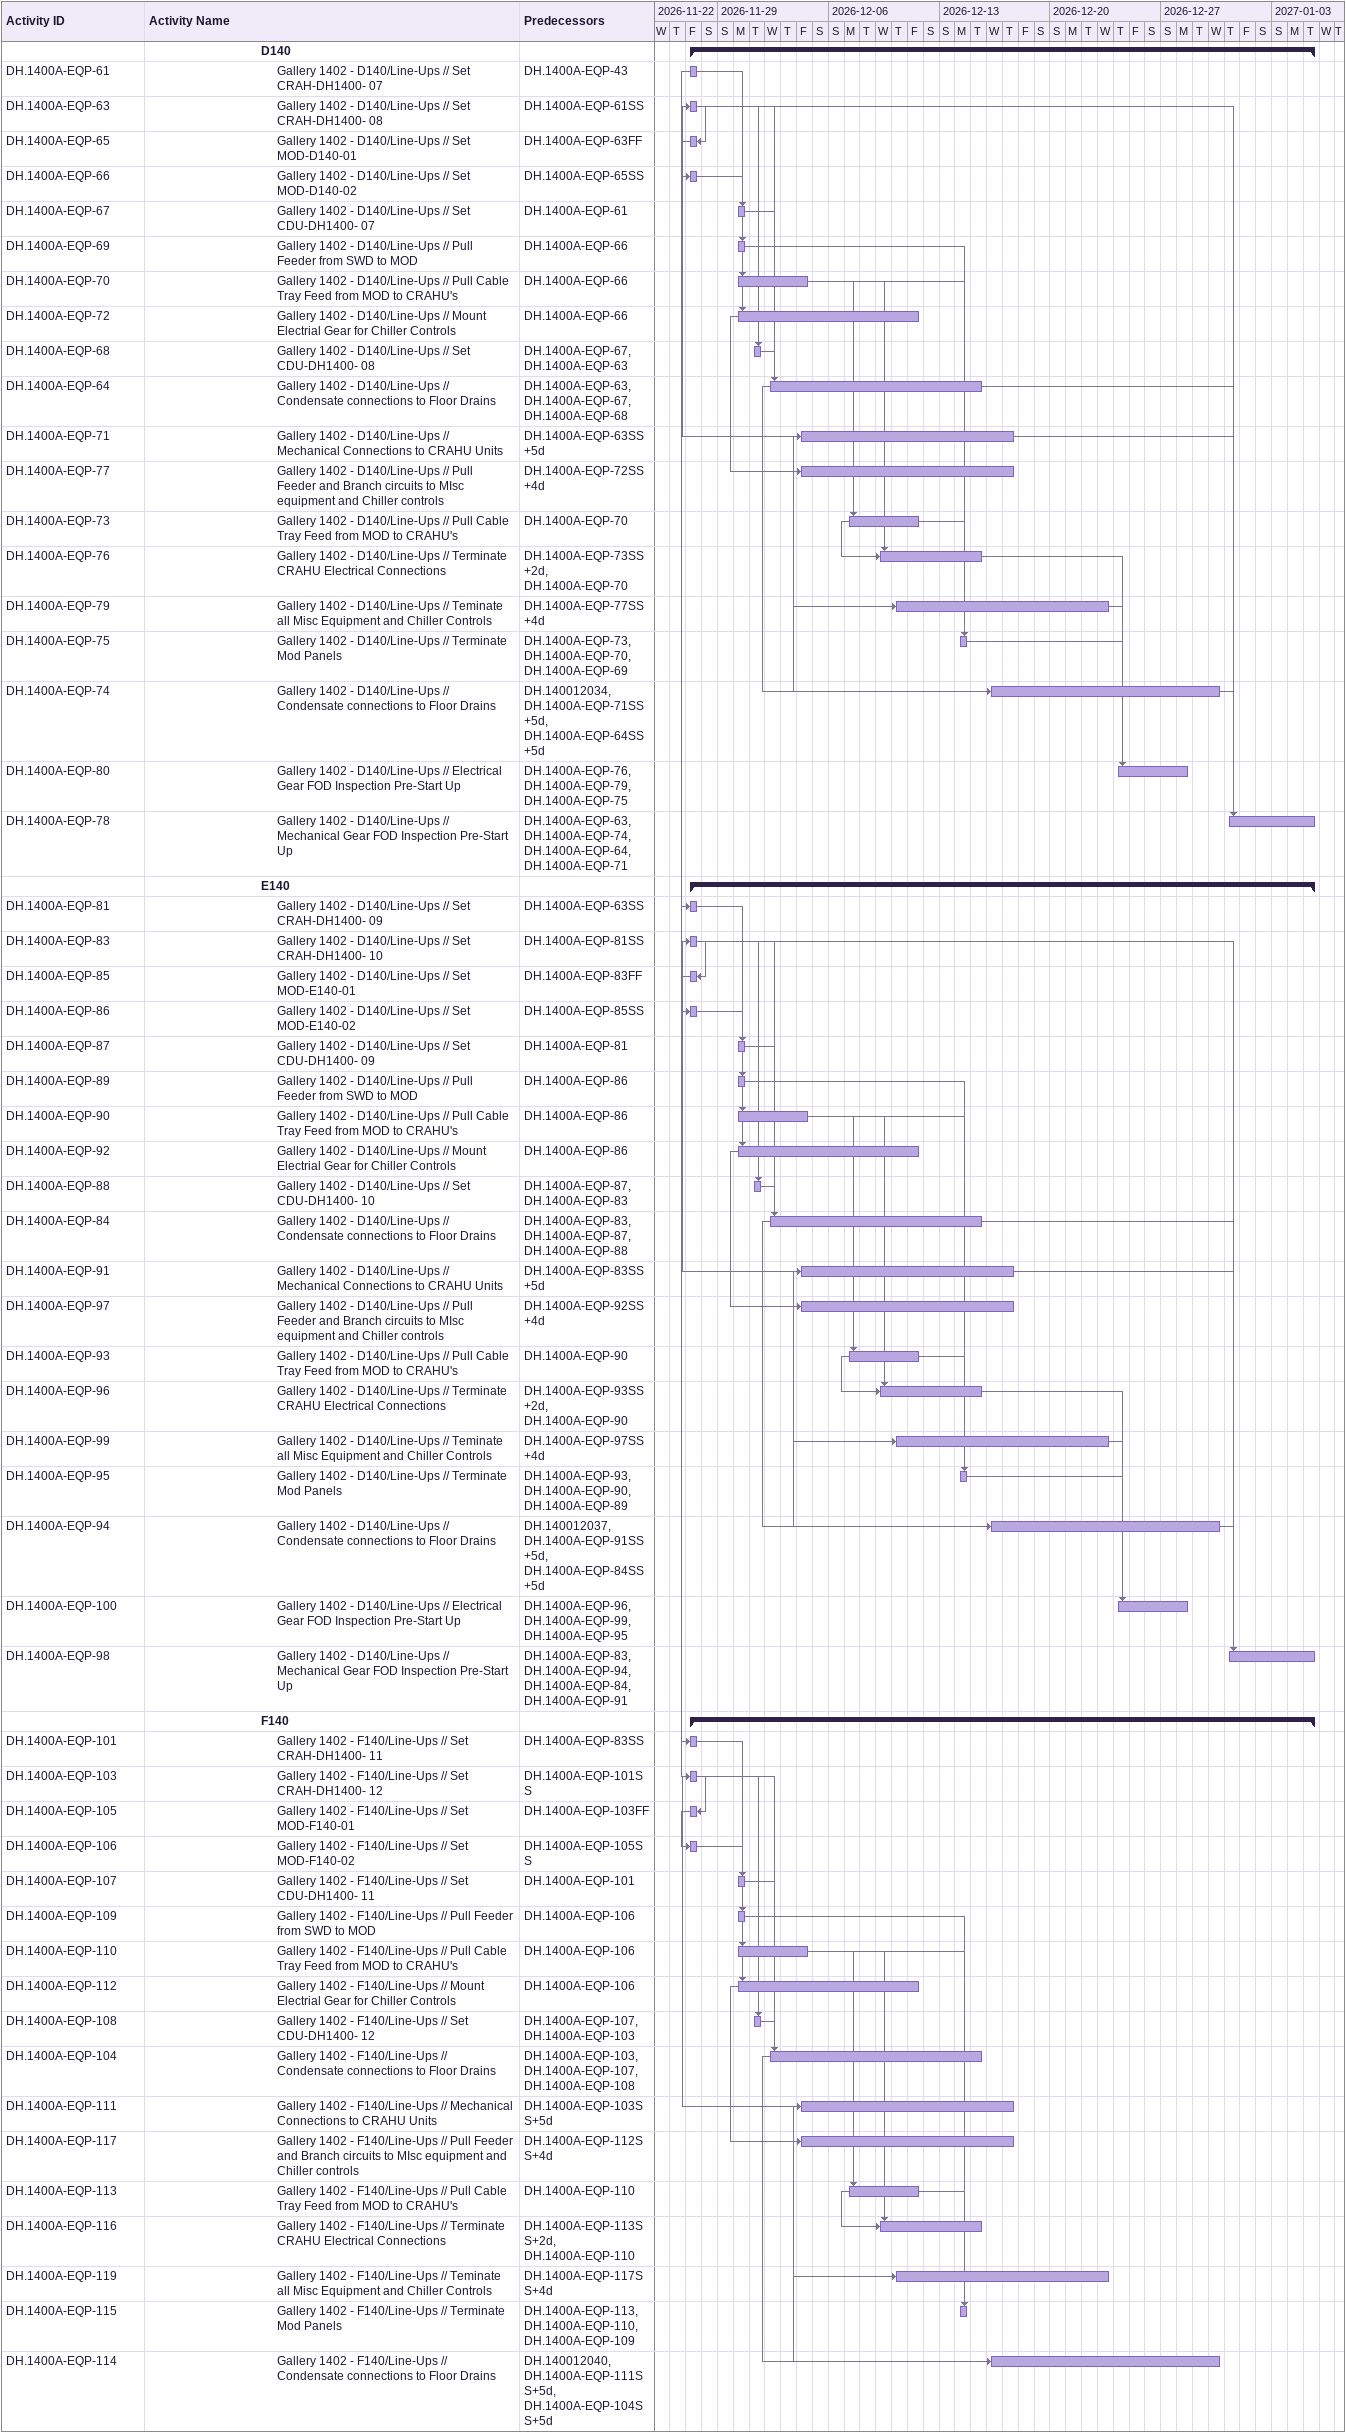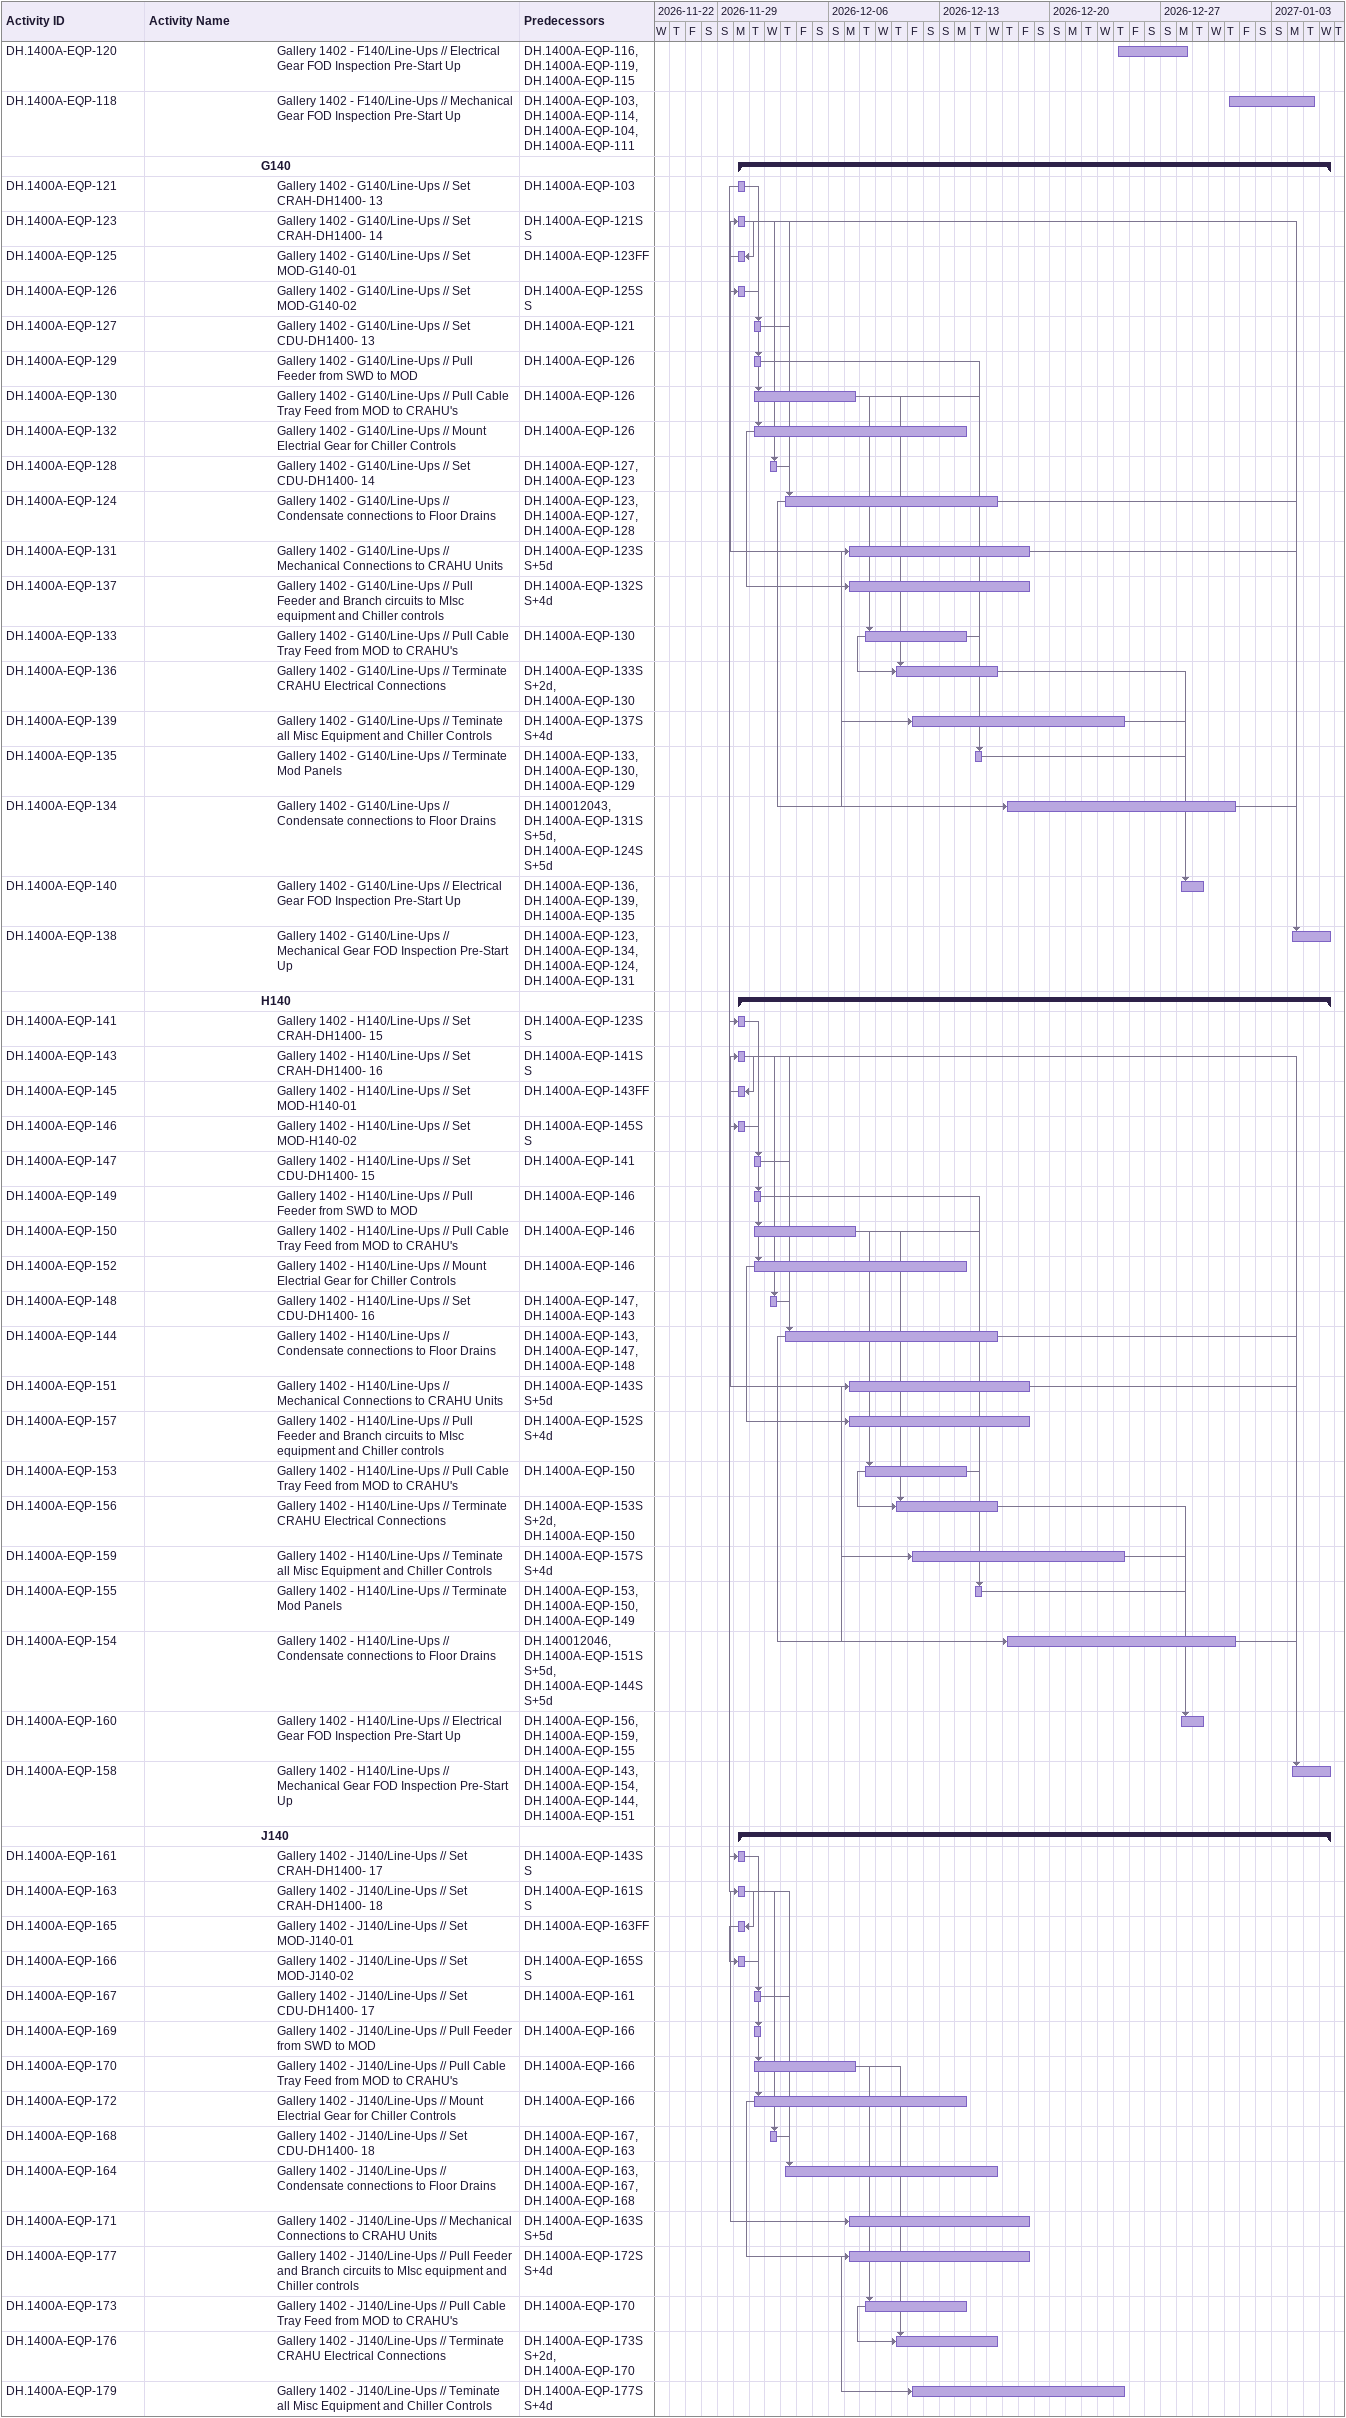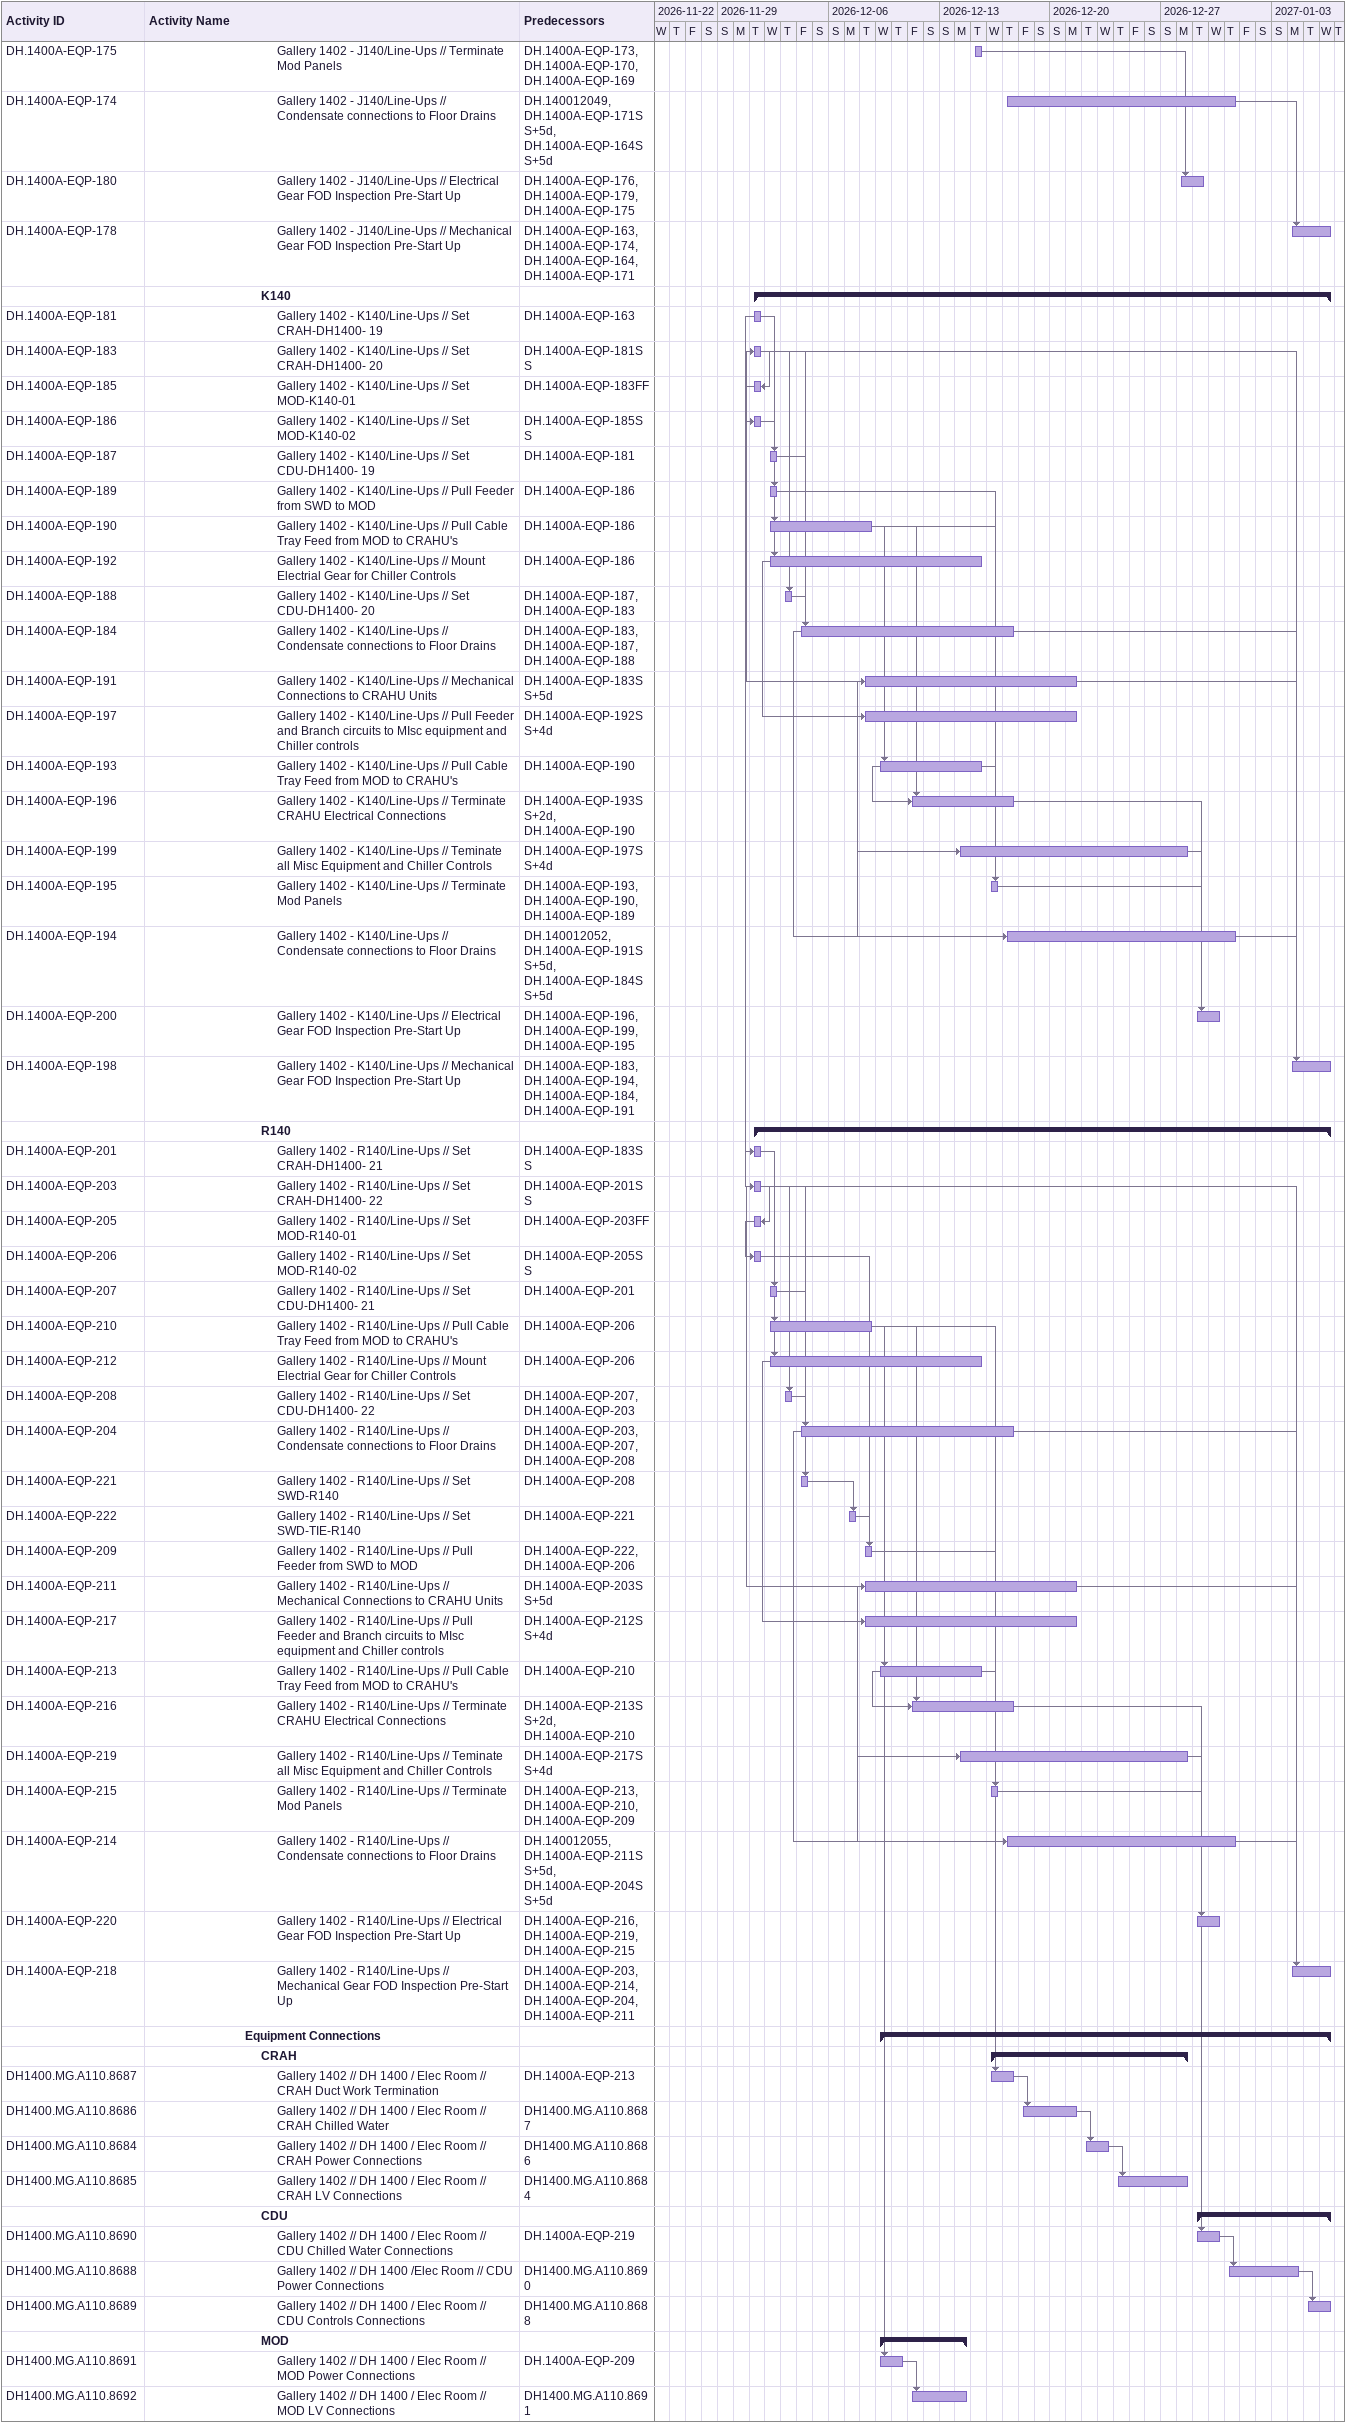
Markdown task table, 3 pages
| ID | Level | Task | Start | Finish | Predecessors |
|---|---|---|---|---|---|
|  | 8 | **D140** | 2026-11-27 | 2027-01-05 |  |
| DH.1400A-EQP-61 | 9 | Gallery 1402 - D140/Line-Ups // Set CRAH-DH1400- 07 | 2026-11-27 | 2026-11-27 | DH.1400A-EQP-43 |
| DH.1400A-EQP-63 | 9 | Gallery 1402 - D140/Line-Ups // Set CRAH-DH1400- 08 | 2026-11-27 | 2026-11-27 | DH.1400A-EQP-61SS |
| DH.1400A-EQP-65 | 9 | Gallery 1402 - D140/Line-Ups // Set MOD-D140-01 | 2026-11-27 | 2026-11-27 | DH.1400A-EQP-63FF |
| DH.1400A-EQP-66 | 9 | Gallery 1402 - D140/Line-Ups // Set MOD-D140-02 | 2026-11-27 | 2026-11-27 | DH.1400A-EQP-65SS |
| DH.1400A-EQP-67 | 9 | Gallery 1402 - D140/Line-Ups // Set CDU-DH1400- 07 | 2026-11-30 | 2026-11-30 | DH.1400A-EQP-61 |
| DH.1400A-EQP-69 | 9 | Gallery 1402 - D140/Line-Ups // Pull Feeder from SWD to MOD | 2026-11-30 | 2026-11-30 | DH.1400A-EQP-66 |
| DH.1400A-EQP-70 | 9 | Gallery 1402 - D140/Line-Ups // Pull Cable Tray Feed from MOD to CRAHU's | 2026-11-30 | 2026-12-04 | DH.1400A-EQP-66 |
| DH.1400A-EQP-72 | 9 | Gallery 1402 - D140/Line-Ups // Mount Electrial Gear for Chiller Controls | 2026-11-30 | 2026-12-11 | DH.1400A-EQP-66 |
| DH.1400A-EQP-68 | 9 | Gallery 1402 - D140/Line-Ups // Set CDU-DH1400- 08 | 2026-12-01 | 2026-12-01 | DH.1400A-EQP-67, DH.1400A-EQP-63 |
| DH.1400A-EQP-64 | 9 | Gallery 1402 - D140/Line-Ups // Condensate connections to Floor Drains | 2026-12-02 | 2026-12-15 | DH.1400A-EQP-63, DH.1400A-EQP-67, DH.1400A-EQP-68 |
| DH.1400A-EQP-71 | 9 | Gallery 1402 - D140/Line-Ups // Mechanical Connections to CRAHU Units | 2026-12-04 | 2026-12-17 | DH.1400A-EQP-63SS+5d |
| DH.1400A-EQP-77 | 9 | Gallery 1402 - D140/Line-Ups // Pull Feeder and Branch circuits to MIsc equipment and Chiller controls | 2026-12-04 | 2026-12-17 | DH.1400A-EQP-72SS+4d |
| DH.1400A-EQP-73 | 9 | Gallery 1402 - D140/Line-Ups // Pull Cable Tray Feed from MOD to CRAHU's | 2026-12-07 | 2026-12-11 | DH.1400A-EQP-70 |
| DH.1400A-EQP-76 | 9 | Gallery 1402 - D140/Line-Ups // Terminate CRAHU Electrical Connections | 2026-12-09 | 2026-12-15 | DH.1400A-EQP-73SS+2d, DH.1400A-EQP-70 |
| DH.1400A-EQP-79 | 9 | Gallery 1402 - D140/Line-Ups // Teminate all Misc Equipment and Chiller Controls | 2026-12-10 | 2026-12-23 | DH.1400A-EQP-77SS+4d |
| DH.1400A-EQP-75 | 9 | Gallery 1402 - D140/Line-Ups // Terminate Mod Panels | 2026-12-14 | 2026-12-14 | DH.1400A-EQP-73, DH.1400A-EQP-70, DH.1400A-EQP-69 |
| DH.1400A-EQP-74 | 9 | Gallery 1402 - D140/Line-Ups // Condensate connections to Floor Drains | 2026-12-16 | 2026-12-30 | DH.140012034, DH.1400A-EQP-71SS+5d, DH.1400A-EQP-64SS+5d |
| DH.1400A-EQP-80 | 9 | Gallery 1402 - D140/Line-Ups // Electrical Gear FOD Inspection Pre-Start Up | 2026-12-24 | 2026-12-28 | DH.1400A-EQP-76, DH.1400A-EQP-79, DH.1400A-EQP-75 |
| DH.1400A-EQP-78 | 9 | Gallery 1402 - D140/Line-Ups // Mechanical Gear FOD Inspection Pre-Start Up | 2026-12-31 | 2027-01-05 | DH.1400A-EQP-63, DH.1400A-EQP-74, DH.1400A-EQP-64, DH.1400A-EQP-71 |
|  | 8 | **E140** | 2026-11-27 | 2027-01-05 |  |
| DH.1400A-EQP-81 | 9 | Gallery 1402 - D140/Line-Ups // Set CRAH-DH1400- 09 | 2026-11-27 | 2026-11-27 | DH.1400A-EQP-63SS |
| DH.1400A-EQP-83 | 9 | Gallery 1402 - D140/Line-Ups // Set CRAH-DH1400- 10 | 2026-11-27 | 2026-11-27 | DH.1400A-EQP-81SS |
| DH.1400A-EQP-85 | 9 | Gallery 1402 - D140/Line-Ups // Set MOD-E140-01 | 2026-11-27 | 2026-11-27 | DH.1400A-EQP-83FF |
| DH.1400A-EQP-86 | 9 | Gallery 1402 - D140/Line-Ups // Set MOD-E140-02 | 2026-11-27 | 2026-11-27 | DH.1400A-EQP-85SS |
| DH.1400A-EQP-87 | 9 | Gallery 1402 - D140/Line-Ups // Set CDU-DH1400- 09 | 2026-11-30 | 2026-11-30 | DH.1400A-EQP-81 |
| DH.1400A-EQP-89 | 9 | Gallery 1402 - D140/Line-Ups // Pull Feeder from SWD to MOD | 2026-11-30 | 2026-11-30 | DH.1400A-EQP-86 |
| DH.1400A-EQP-90 | 9 | Gallery 1402 - D140/Line-Ups // Pull Cable Tray Feed from MOD to CRAHU's | 2026-11-30 | 2026-12-04 | DH.1400A-EQP-86 |
| DH.1400A-EQP-92 | 9 | Gallery 1402 - D140/Line-Ups // Mount Electrial Gear for Chiller Controls | 2026-11-30 | 2026-12-11 | DH.1400A-EQP-86 |
| DH.1400A-EQP-88 | 9 | Gallery 1402 - D140/Line-Ups // Set CDU-DH1400- 10 | 2026-12-01 | 2026-12-01 | DH.1400A-EQP-87, DH.1400A-EQP-83 |
| DH.1400A-EQP-84 | 9 | Gallery 1402 - D140/Line-Ups // Condensate connections to Floor Drains | 2026-12-02 | 2026-12-15 | DH.1400A-EQP-83, DH.1400A-EQP-87, DH.1400A-EQP-88 |
| DH.1400A-EQP-91 | 9 | Gallery 1402 - D140/Line-Ups // Mechanical Connections to CRAHU Units | 2026-12-04 | 2026-12-17 | DH.1400A-EQP-83SS+5d |
| DH.1400A-EQP-97 | 9 | Gallery 1402 - D140/Line-Ups // Pull Feeder and Branch circuits to MIsc equipment and Chiller controls | 2026-12-04 | 2026-12-17 | DH.1400A-EQP-92SS+4d |
| DH.1400A-EQP-93 | 9 | Gallery 1402 - D140/Line-Ups // Pull Cable Tray Feed from MOD to CRAHU's | 2026-12-07 | 2026-12-11 | DH.1400A-EQP-90 |
| DH.1400A-EQP-96 | 9 | Gallery 1402 - D140/Line-Ups // Terminate CRAHU Electrical Connections | 2026-12-09 | 2026-12-15 | DH.1400A-EQP-93SS+2d, DH.1400A-EQP-90 |
| DH.1400A-EQP-99 | 9 | Gallery 1402 - D140/Line-Ups // Teminate all Misc Equipment and Chiller Controls | 2026-12-10 | 2026-12-23 | DH.1400A-EQP-97SS+4d |
| DH.1400A-EQP-95 | 9 | Gallery 1402 - D140/Line-Ups // Terminate Mod Panels | 2026-12-14 | 2026-12-14 | DH.1400A-EQP-93, DH.1400A-EQP-90, DH.1400A-EQP-89 |
| DH.1400A-EQP-94 | 9 | Gallery 1402 - D140/Line-Ups // Condensate connections to Floor Drains | 2026-12-16 | 2026-12-30 | DH.140012037, DH.1400A-EQP-91SS+5d, DH.1400A-EQP-84SS+5d |
| DH.1400A-EQP-100 | 9 | Gallery 1402 - D140/Line-Ups // Electrical Gear FOD Inspection Pre-Start Up | 2026-12-24 | 2026-12-28 | DH.1400A-EQP-96, DH.1400A-EQP-99, DH.1400A-EQP-95 |
| DH.1400A-EQP-98 | 9 | Gallery 1402 - D140/Line-Ups // Mechanical Gear FOD Inspection Pre-Start Up | 2026-12-31 | 2027-01-05 | DH.1400A-EQP-83, DH.1400A-EQP-94, DH.1400A-EQP-84, DH.1400A-EQP-91 |
|  | 8 | **F140** | 2026-11-27 | 2027-01-05 |  |
| DH.1400A-EQP-101 | 9 | Gallery 1402 - F140/Line-Ups // Set CRAH-DH1400- 11 | 2026-11-27 | 2026-11-27 | DH.1400A-EQP-83SS |
| DH.1400A-EQP-103 | 9 | Gallery 1402 - F140/Line-Ups // Set CRAH-DH1400- 12 | 2026-11-27 | 2026-11-27 | DH.1400A-EQP-101SS |
| DH.1400A-EQP-105 | 9 | Gallery 1402 - F140/Line-Ups // Set MOD-F140-01 | 2026-11-27 | 2026-11-27 | DH.1400A-EQP-103FF |
| DH.1400A-EQP-106 | 9 | Gallery 1402 - F140/Line-Ups // Set MOD-F140-02 | 2026-11-27 | 2026-11-27 | DH.1400A-EQP-105SS |
| DH.1400A-EQP-107 | 9 | Gallery 1402 - F140/Line-Ups // Set CDU-DH1400- 11 | 2026-11-30 | 2026-11-30 | DH.1400A-EQP-101 |
| DH.1400A-EQP-109 | 9 | Gallery 1402 - F140/Line-Ups // Pull Feeder from SWD to MOD | 2026-11-30 | 2026-11-30 | DH.1400A-EQP-106 |
| DH.1400A-EQP-110 | 9 | Gallery 1402 - F140/Line-Ups // Pull Cable Tray Feed from MOD to CRAHU's | 2026-11-30 | 2026-12-04 | DH.1400A-EQP-106 |
| DH.1400A-EQP-112 | 9 | Gallery 1402 - F140/Line-Ups // Mount Electrial Gear for Chiller Controls | 2026-11-30 | 2026-12-11 | DH.1400A-EQP-106 |
| DH.1400A-EQP-108 | 9 | Gallery 1402 - F140/Line-Ups // Set CDU-DH1400- 12 | 2026-12-01 | 2026-12-01 | DH.1400A-EQP-107, DH.1400A-EQP-103 |
| DH.1400A-EQP-104 | 9 | Gallery 1402 - F140/Line-Ups // Condensate connections to Floor Drains | 2026-12-02 | 2026-12-15 | DH.1400A-EQP-103, DH.1400A-EQP-107, DH.1400A-EQP-108 |
| DH.1400A-EQP-111 | 9 | Gallery 1402 - F140/Line-Ups // Mechanical Connections to CRAHU Units | 2026-12-04 | 2026-12-17 | DH.1400A-EQP-103SS+5d |
| DH.1400A-EQP-117 | 9 | Gallery 1402 - F140/Line-Ups // Pull Feeder and Branch circuits to MIsc equipment and Chiller controls | 2026-12-04 | 2026-12-17 | DH.1400A-EQP-112SS+4d |
| DH.1400A-EQP-113 | 9 | Gallery 1402 - F140/Line-Ups // Pull Cable Tray Feed from MOD to CRAHU's | 2026-12-07 | 2026-12-11 | DH.1400A-EQP-110 |
| DH.1400A-EQP-116 | 9 | Gallery 1402 - F140/Line-Ups // Terminate CRAHU Electrical Connections | 2026-12-09 | 2026-12-15 | DH.1400A-EQP-113SS+2d, DH.1400A-EQP-110 |
| DH.1400A-EQP-119 | 9 | Gallery 1402 - F140/Line-Ups // Teminate all Misc Equipment and Chiller Controls | 2026-12-10 | 2026-12-23 | DH.1400A-EQP-117SS+4d |
| DH.1400A-EQP-115 | 9 | Gallery 1402 - F140/Line-Ups // Terminate Mod Panels | 2026-12-14 | 2026-12-14 | DH.1400A-EQP-113, DH.1400A-EQP-110, DH.1400A-EQP-109 |
| DH.1400A-EQP-114 | 9 | Gallery 1402 - F140/Line-Ups // Condensate connections to Floor Drains | 2026-12-16 | 2026-12-30 | DH.140012040, DH.1400A-EQP-111SS+5d, DH.1400A-EQP-104SS+5d |
| DH.1400A-EQP-120 | 9 | Gallery 1402 - F140/Line-Ups // Electrical Gear FOD Inspection Pre-Start Up | 2026-12-24 | 2026-12-28 | DH.1400A-EQP-116, DH.1400A-EQP-119, DH.1400A-EQP-115 |
| DH.1400A-EQP-118 | 9 | Gallery 1402 - F140/Line-Ups // Mechanical Gear FOD Inspection Pre-Start Up | 2026-12-31 | 2027-01-05 | DH.1400A-EQP-103, DH.1400A-EQP-114, DH.1400A-EQP-104, DH.1400A-EQP-111 |
|  | 8 | **G140** | 2026-11-30 | 2027-01-06 |  |
| DH.1400A-EQP-121 | 9 | Gallery 1402 - G140/Line-Ups // Set CRAH-DH1400- 13 | 2026-11-30 | 2026-11-30 | DH.1400A-EQP-103 |
| DH.1400A-EQP-123 | 9 | Gallery 1402 - G140/Line-Ups // Set CRAH-DH1400- 14 | 2026-11-30 | 2026-11-30 | DH.1400A-EQP-121SS |
| DH.1400A-EQP-125 | 9 | Gallery 1402 - G140/Line-Ups // Set MOD-G140-01 | 2026-11-30 | 2026-11-30 | DH.1400A-EQP-123FF |
| DH.1400A-EQP-126 | 9 | Gallery 1402 - G140/Line-Ups // Set MOD-G140-02 | 2026-11-30 | 2026-11-30 | DH.1400A-EQP-125SS |
| DH.1400A-EQP-127 | 9 | Gallery 1402 - G140/Line-Ups // Set CDU-DH1400- 13 | 2026-12-01 | 2026-12-01 | DH.1400A-EQP-121 |
| DH.1400A-EQP-129 | 9 | Gallery 1402 - G140/Line-Ups // Pull Feeder from SWD to MOD | 2026-12-01 | 2026-12-01 | DH.1400A-EQP-126 |
| DH.1400A-EQP-130 | 9 | Gallery 1402 - G140/Line-Ups // Pull Cable Tray Feed from MOD to CRAHU's | 2026-12-01 | 2026-12-07 | DH.1400A-EQP-126 |
| DH.1400A-EQP-132 | 9 | Gallery 1402 - G140/Line-Ups // Mount Electrial Gear for Chiller Controls | 2026-12-01 | 2026-12-14 | DH.1400A-EQP-126 |
| DH.1400A-EQP-128 | 9 | Gallery 1402 - G140/Line-Ups // Set CDU-DH1400- 14 | 2026-12-02 | 2026-12-02 | DH.1400A-EQP-127, DH.1400A-EQP-123 |
| DH.1400A-EQP-124 | 9 | Gallery 1402 - G140/Line-Ups // Condensate connections to Floor Drains | 2026-12-03 | 2026-12-16 | DH.1400A-EQP-123, DH.1400A-EQP-127, DH.1400A-EQP-128 |
| DH.1400A-EQP-131 | 9 | Gallery 1402 - G140/Line-Ups // Mechanical Connections to CRAHU Units | 2026-12-07 | 2026-12-18 | DH.1400A-EQP-123SS+5d |
| DH.1400A-EQP-137 | 9 | Gallery 1402 - G140/Line-Ups // Pull Feeder and Branch circuits to MIsc equipment and Chiller controls | 2026-12-07 | 2026-12-18 | DH.1400A-EQP-132SS+4d |
| DH.1400A-EQP-133 | 9 | Gallery 1402 - G140/Line-Ups // Pull Cable Tray Feed from MOD to CRAHU's | 2026-12-08 | 2026-12-14 | DH.1400A-EQP-130 |
| DH.1400A-EQP-136 | 9 | Gallery 1402 - G140/Line-Ups // Terminate CRAHU Electrical Connections | 2026-12-10 | 2026-12-16 | DH.1400A-EQP-133SS+2d, DH.1400A-EQP-130 |
| DH.1400A-EQP-139 | 9 | Gallery 1402 - G140/Line-Ups // Teminate all Misc Equipment and Chiller Controls | 2026-12-11 | 2026-12-24 | DH.1400A-EQP-137SS+4d |
| DH.1400A-EQP-135 | 9 | Gallery 1402 - G140/Line-Ups // Terminate Mod Panels | 2026-12-15 | 2026-12-15 | DH.1400A-EQP-133, DH.1400A-EQP-130, DH.1400A-EQP-129 |
| DH.1400A-EQP-134 | 9 | Gallery 1402 - G140/Line-Ups // Condensate connections to Floor Drains | 2026-12-17 | 2026-12-31 | DH.140012043, DH.1400A-EQP-131SS+5d, DH.1400A-EQP-124SS+5d |
| DH.1400A-EQP-140 | 9 | Gallery 1402 - G140/Line-Ups // Electrical Gear FOD Inspection Pre-Start Up | 2026-12-28 | 2026-12-29 | DH.1400A-EQP-136, DH.1400A-EQP-139, DH.1400A-EQP-135 |
| DH.1400A-EQP-138 | 9 | Gallery 1402 - G140/Line-Ups // Mechanical Gear FOD Inspection Pre-Start Up | 2027-01-04 | 2027-01-06 | DH.1400A-EQP-123, DH.1400A-EQP-134, DH.1400A-EQP-124, DH.1400A-EQP-131 |
|  | 8 | **H140** | 2026-11-30 | 2027-01-06 |  |
| DH.1400A-EQP-141 | 9 | Gallery 1402 - H140/Line-Ups // Set CRAH-DH1400- 15 | 2026-11-30 | 2026-11-30 | DH.1400A-EQP-123SS |
| DH.1400A-EQP-143 | 9 | Gallery 1402 - H140/Line-Ups // Set CRAH-DH1400- 16 | 2026-11-30 | 2026-11-30 | DH.1400A-EQP-141SS |
| DH.1400A-EQP-145 | 9 | Gallery 1402 - H140/Line-Ups // Set MOD-H140-01 | 2026-11-30 | 2026-11-30 | DH.1400A-EQP-143FF |
| DH.1400A-EQP-146 | 9 | Gallery 1402 - H140/Line-Ups // Set MOD-H140-02 | 2026-11-30 | 2026-11-30 | DH.1400A-EQP-145SS |
| DH.1400A-EQP-147 | 9 | Gallery 1402 - H140/Line-Ups // Set CDU-DH1400- 15 | 2026-12-01 | 2026-12-01 | DH.1400A-EQP-141 |
| DH.1400A-EQP-149 | 9 | Gallery 1402 - H140/Line-Ups // Pull Feeder from SWD to MOD | 2026-12-01 | 2026-12-01 | DH.1400A-EQP-146 |
| DH.1400A-EQP-150 | 9 | Gallery 1402 - H140/Line-Ups // Pull Cable Tray Feed from MOD to CRAHU's | 2026-12-01 | 2026-12-07 | DH.1400A-EQP-146 |
| DH.1400A-EQP-152 | 9 | Gallery 1402 - H140/Line-Ups // Mount Electrial Gear for Chiller Controls | 2026-12-01 | 2026-12-14 | DH.1400A-EQP-146 |
| DH.1400A-EQP-148 | 9 | Gallery 1402 - H140/Line-Ups // Set CDU-DH1400- 16 | 2026-12-02 | 2026-12-02 | DH.1400A-EQP-147, DH.1400A-EQP-143 |
| DH.1400A-EQP-144 | 9 | Gallery 1402 - H140/Line-Ups // Condensate connections to Floor Drains | 2026-12-03 | 2026-12-16 | DH.1400A-EQP-143, DH.1400A-EQP-147, DH.1400A-EQP-148 |
| DH.1400A-EQP-151 | 9 | Gallery 1402 - H140/Line-Ups // Mechanical Connections to CRAHU Units | 2026-12-07 | 2026-12-18 | DH.1400A-EQP-143SS+5d |
| DH.1400A-EQP-157 | 9 | Gallery 1402 - H140/Line-Ups // Pull Feeder and Branch circuits to MIsc equipment and Chiller controls | 2026-12-07 | 2026-12-18 | DH.1400A-EQP-152SS+4d |
| DH.1400A-EQP-153 | 9 | Gallery 1402 - H140/Line-Ups // Pull Cable Tray Feed from MOD to CRAHU's | 2026-12-08 | 2026-12-14 | DH.1400A-EQP-150 |
| DH.1400A-EQP-156 | 9 | Gallery 1402 - H140/Line-Ups // Terminate CRAHU Electrical Connections | 2026-12-10 | 2026-12-16 | DH.1400A-EQP-153SS+2d, DH.1400A-EQP-150 |
| DH.1400A-EQP-159 | 9 | Gallery 1402 - H140/Line-Ups // Teminate all Misc Equipment and Chiller Controls | 2026-12-11 | 2026-12-24 | DH.1400A-EQP-157SS+4d |
| DH.1400A-EQP-155 | 9 | Gallery 1402 - H140/Line-Ups // Terminate Mod Panels | 2026-12-15 | 2026-12-15 | DH.1400A-EQP-153, DH.1400A-EQP-150, DH.1400A-EQP-149 |
| DH.1400A-EQP-154 | 9 | Gallery 1402 - H140/Line-Ups // Condensate connections to Floor Drains | 2026-12-17 | 2026-12-31 | DH.140012046, DH.1400A-EQP-151SS+5d, DH.1400A-EQP-144SS+5d |
| DH.1400A-EQP-160 | 9 | Gallery 1402 - H140/Line-Ups // Electrical Gear FOD Inspection Pre-Start Up | 2026-12-28 | 2026-12-29 | DH.1400A-EQP-156, DH.1400A-EQP-159, DH.1400A-EQP-155 |
| DH.1400A-EQP-158 | 9 | Gallery 1402 - H140/Line-Ups // Mechanical Gear FOD Inspection Pre-Start Up | 2027-01-04 | 2027-01-06 | DH.1400A-EQP-143, DH.1400A-EQP-154, DH.1400A-EQP-144, DH.1400A-EQP-151 |
|  | 8 | **J140** | 2026-11-30 | 2027-01-06 |  |
| DH.1400A-EQP-161 | 9 | Gallery 1402 - J140/Line-Ups // Set CRAH-DH1400- 17 | 2026-11-30 | 2026-11-30 | DH.1400A-EQP-143SS |
| DH.1400A-EQP-163 | 9 | Gallery 1402 - J140/Line-Ups // Set CRAH-DH1400- 18 | 2026-11-30 | 2026-11-30 | DH.1400A-EQP-161SS |
| DH.1400A-EQP-165 | 9 | Gallery 1402 - J140/Line-Ups // Set MOD-J140-01 | 2026-11-30 | 2026-11-30 | DH.1400A-EQP-163FF |
| DH.1400A-EQP-166 | 9 | Gallery 1402 - J140/Line-Ups // Set MOD-J140-02 | 2026-11-30 | 2026-11-30 | DH.1400A-EQP-165SS |
| DH.1400A-EQP-167 | 9 | Gallery 1402 - J140/Line-Ups // Set CDU-DH1400- 17 | 2026-12-01 | 2026-12-01 | DH.1400A-EQP-161 |
| DH.1400A-EQP-169 | 9 | Gallery 1402 - J140/Line-Ups // Pull Feeder from SWD to MOD | 2026-12-01 | 2026-12-01 | DH.1400A-EQP-166 |
| DH.1400A-EQP-170 | 9 | Gallery 1402 - J140/Line-Ups // Pull Cable Tray Feed from MOD to CRAHU's | 2026-12-01 | 2026-12-07 | DH.1400A-EQP-166 |
| DH.1400A-EQP-172 | 9 | Gallery 1402 - J140/Line-Ups // Mount Electrial Gear for Chiller Controls | 2026-12-01 | 2026-12-14 | DH.1400A-EQP-166 |
| DH.1400A-EQP-168 | 9 | Gallery 1402 - J140/Line-Ups // Set CDU-DH1400- 18 | 2026-12-02 | 2026-12-02 | DH.1400A-EQP-167, DH.1400A-EQP-163 |
| DH.1400A-EQP-164 | 9 | Gallery 1402 - J140/Line-Ups // Condensate connections to Floor Drains | 2026-12-03 | 2026-12-16 | DH.1400A-EQP-163, DH.1400A-EQP-167, DH.1400A-EQP-168 |
| DH.1400A-EQP-171 | 9 | Gallery 1402 - J140/Line-Ups // Mechanical Connections to CRAHU Units | 2026-12-07 | 2026-12-18 | DH.1400A-EQP-163SS+5d |
| DH.1400A-EQP-177 | 9 | Gallery 1402 - J140/Line-Ups // Pull Feeder and Branch circuits to MIsc equipment and Chiller controls | 2026-12-07 | 2026-12-18 | DH.1400A-EQP-172SS+4d |
| DH.1400A-EQP-173 | 9 | Gallery 1402 - J140/Line-Ups // Pull Cable Tray Feed from MOD to CRAHU's | 2026-12-08 | 2026-12-14 | DH.1400A-EQP-170 |
| DH.1400A-EQP-176 | 9 | Gallery 1402 - J140/Line-Ups // Terminate CRAHU Electrical Connections | 2026-12-10 | 2026-12-16 | DH.1400A-EQP-173SS+2d, DH.1400A-EQP-170 |
| DH.1400A-EQP-179 | 9 | Gallery 1402 - J140/Line-Ups // Teminate all Misc Equipment and Chiller Controls | 2026-12-11 | 2026-12-24 | DH.1400A-EQP-177SS+4d |
| DH.1400A-EQP-175 | 9 | Gallery 1402 - J140/Line-Ups // Terminate Mod Panels | 2026-12-15 | 2026-12-15 | DH.1400A-EQP-173, DH.1400A-EQP-170, DH.1400A-EQP-169 |
| DH.1400A-EQP-174 | 9 | Gallery 1402 - J140/Line-Ups // Condensate connections to Floor Drains | 2026-12-17 | 2026-12-31 | DH.140012049, DH.1400A-EQP-171SS+5d, DH.1400A-EQP-164SS+5d |
| DH.1400A-EQP-180 | 9 | Gallery 1402 - J140/Line-Ups // Electrical Gear FOD Inspection Pre-Start Up | 2026-12-28 | 2026-12-29 | DH.1400A-EQP-176, DH.1400A-EQP-179, DH.1400A-EQP-175 |
| DH.1400A-EQP-178 | 9 | Gallery 1402 - J140/Line-Ups // Mechanical Gear FOD Inspection Pre-Start Up | 2027-01-04 | 2027-01-06 | DH.1400A-EQP-163, DH.1400A-EQP-174, DH.1400A-EQP-164, DH.1400A-EQP-171 |
|  | 8 | **K140** | 2026-12-01 | 2027-01-06 |  |
| DH.1400A-EQP-181 | 9 | Gallery 1402 - K140/Line-Ups // Set CRAH-DH1400- 19 | 2026-12-01 | 2026-12-01 | DH.1400A-EQP-163 |
| DH.1400A-EQP-183 | 9 | Gallery 1402 - K140/Line-Ups // Set CRAH-DH1400- 20 | 2026-12-01 | 2026-12-01 | DH.1400A-EQP-181SS |
| DH.1400A-EQP-185 | 9 | Gallery 1402 - K140/Line-Ups // Set MOD-K140-01 | 2026-12-01 | 2026-12-01 | DH.1400A-EQP-183FF |
| DH.1400A-EQP-186 | 9 | Gallery 1402 - K140/Line-Ups // Set MOD-K140-02 | 2026-12-01 | 2026-12-01 | DH.1400A-EQP-185SS |
| DH.1400A-EQP-187 | 9 | Gallery 1402 - K140/Line-Ups // Set CDU-DH1400- 19 | 2026-12-02 | 2026-12-02 | DH.1400A-EQP-181 |
| DH.1400A-EQP-189 | 9 | Gallery 1402 - K140/Line-Ups // Pull Feeder from SWD to MOD | 2026-12-02 | 2026-12-02 | DH.1400A-EQP-186 |
| DH.1400A-EQP-190 | 9 | Gallery 1402 - K140/Line-Ups // Pull Cable Tray Feed from MOD to CRAHU's | 2026-12-02 | 2026-12-08 | DH.1400A-EQP-186 |
| DH.1400A-EQP-192 | 9 | Gallery 1402 - K140/Line-Ups // Mount Electrial Gear for Chiller Controls | 2026-12-02 | 2026-12-15 | DH.1400A-EQP-186 |
| DH.1400A-EQP-188 | 9 | Gallery 1402 - K140/Line-Ups // Set CDU-DH1400- 20 | 2026-12-03 | 2026-12-03 | DH.1400A-EQP-187, DH.1400A-EQP-183 |
| DH.1400A-EQP-184 | 9 | Gallery 1402 - K140/Line-Ups // Condensate connections to Floor Drains | 2026-12-04 | 2026-12-17 | DH.1400A-EQP-183, DH.1400A-EQP-187, DH.1400A-EQP-188 |
| DH.1400A-EQP-191 | 9 | Gallery 1402 - K140/Line-Ups // Mechanical Connections to CRAHU Units | 2026-12-08 | 2026-12-21 | DH.1400A-EQP-183SS+5d |
| DH.1400A-EQP-197 | 9 | Gallery 1402 - K140/Line-Ups // Pull Feeder and Branch circuits to MIsc equipment and Chiller controls | 2026-12-08 | 2026-12-21 | DH.1400A-EQP-192SS+4d |
| DH.1400A-EQP-193 | 9 | Gallery 1402 - K140/Line-Ups // Pull Cable Tray Feed from MOD to CRAHU's | 2026-12-09 | 2026-12-15 | DH.1400A-EQP-190 |
| DH.1400A-EQP-196 | 9 | Gallery 1402 - K140/Line-Ups // Terminate CRAHU Electrical Connections | 2026-12-11 | 2026-12-17 | DH.1400A-EQP-193SS+2d, DH.1400A-EQP-190 |
| DH.1400A-EQP-199 | 9 | Gallery 1402 - K140/Line-Ups // Teminate all Misc Equipment and Chiller Controls | 2026-12-14 | 2026-12-28 | DH.1400A-EQP-197SS+4d |
| DH.1400A-EQP-195 | 9 | Gallery 1402 - K140/Line-Ups // Terminate Mod Panels | 2026-12-16 | 2026-12-16 | DH.1400A-EQP-193, DH.1400A-EQP-190, DH.1400A-EQP-189 |
| DH.1400A-EQP-194 | 9 | Gallery 1402 - K140/Line-Ups // Condensate connections to Floor Drains | 2026-12-17 | 2026-12-31 | DH.140012052, DH.1400A-EQP-191SS+5d, DH.1400A-EQP-184SS+5d |
| DH.1400A-EQP-200 | 9 | Gallery 1402 - K140/Line-Ups // Electrical Gear FOD Inspection Pre-Start Up | 2026-12-29 | 2026-12-30 | DH.1400A-EQP-196, DH.1400A-EQP-199, DH.1400A-EQP-195 |
| DH.1400A-EQP-198 | 9 | Gallery 1402 - K140/Line-Ups // Mechanical Gear FOD Inspection Pre-Start Up | 2027-01-04 | 2027-01-06 | DH.1400A-EQP-183, DH.1400A-EQP-194, DH.1400A-EQP-184, DH.1400A-EQP-191 |
|  | 8 | **R140** | 2026-12-01 | 2027-01-06 |  |
| DH.1400A-EQP-201 | 9 | Gallery 1402 - R140/Line-Ups // Set CRAH-DH1400- 21 | 2026-12-01 | 2026-12-01 | DH.1400A-EQP-183SS |
| DH.1400A-EQP-203 | 9 | Gallery 1402 - R140/Line-Ups // Set CRAH-DH1400- 22 | 2026-12-01 | 2026-12-01 | DH.1400A-EQP-201SS |
| DH.1400A-EQP-205 | 9 | Gallery 1402 - R140/Line-Ups // Set MOD-R140-01 | 2026-12-01 | 2026-12-01 | DH.1400A-EQP-203FF |
| DH.1400A-EQP-206 | 9 | Gallery 1402 - R140/Line-Ups // Set MOD-R140-02 | 2026-12-01 | 2026-12-01 | DH.1400A-EQP-205SS |
| DH.1400A-EQP-207 | 9 | Gallery 1402 - R140/Line-Ups // Set CDU-DH1400- 21 | 2026-12-02 | 2026-12-02 | DH.1400A-EQP-201 |
| DH.1400A-EQP-210 | 9 | Gallery 1402 - R140/Line-Ups // Pull Cable Tray Feed from MOD to CRAHU's | 2026-12-02 | 2026-12-08 | DH.1400A-EQP-206 |
| DH.1400A-EQP-212 | 9 | Gallery 1402 - R140/Line-Ups // Mount Electrial Gear for Chiller Controls | 2026-12-02 | 2026-12-15 | DH.1400A-EQP-206 |
| DH.1400A-EQP-208 | 9 | Gallery 1402 - R140/Line-Ups // Set CDU-DH1400- 22 | 2026-12-03 | 2026-12-03 | DH.1400A-EQP-207, DH.1400A-EQP-203 |
| DH.1400A-EQP-204 | 9 | Gallery 1402 - R140/Line-Ups // Condensate connections to Floor Drains | 2026-12-04 | 2026-12-17 | DH.1400A-EQP-203, DH.1400A-EQP-207, DH.1400A-EQP-208 |
| DH.1400A-EQP-221 | 9 | Gallery 1402 - R140/Line-Ups // Set SWD-R140 | 2026-12-04 | 2026-12-04 | DH.1400A-EQP-208 |
| DH.1400A-EQP-222 | 9 | Gallery 1402 - R140/Line-Ups // Set SWD-TIE-R140 | 2026-12-07 | 2026-12-07 | DH.1400A-EQP-221 |
| DH.1400A-EQP-209 | 9 | Gallery 1402 - R140/Line-Ups // Pull Feeder from SWD to MOD | 2026-12-08 | 2026-12-08 | DH.1400A-EQP-222, DH.1400A-EQP-206 |
| DH.1400A-EQP-211 | 9 | Gallery 1402 - R140/Line-Ups // Mechanical Connections to CRAHU Units | 2026-12-08 | 2026-12-21 | DH.1400A-EQP-203SS+5d |
| DH.1400A-EQP-217 | 9 | Gallery 1402 - R140/Line-Ups // Pull Feeder and Branch circuits to MIsc equipment and Chiller controls | 2026-12-08 | 2026-12-21 | DH.1400A-EQP-212SS+4d |
| DH.1400A-EQP-213 | 9 | Gallery 1402 - R140/Line-Ups // Pull Cable Tray Feed from MOD to CRAHU's | 2026-12-09 | 2026-12-15 | DH.1400A-EQP-210 |
| DH.1400A-EQP-216 | 9 | Gallery 1402 - R140/Line-Ups // Terminate CRAHU Electrical Connections | 2026-12-11 | 2026-12-17 | DH.1400A-EQP-213SS+2d, DH.1400A-EQP-210 |
| DH.1400A-EQP-219 | 9 | Gallery 1402 - R140/Line-Ups // Teminate all Misc Equipment and Chiller Controls | 2026-12-14 | 2026-12-28 | DH.1400A-EQP-217SS+4d |
| DH.1400A-EQP-215 | 9 | Gallery 1402 - R140/Line-Ups // Terminate Mod Panels | 2026-12-16 | 2026-12-16 | DH.1400A-EQP-213, DH.1400A-EQP-210, DH.1400A-EQP-209 |
| DH.1400A-EQP-214 | 9 | Gallery 1402 - R140/Line-Ups // Condensate connections to Floor Drains | 2026-12-17 | 2026-12-31 | DH.140012055, DH.1400A-EQP-211SS+5d, DH.1400A-EQP-204SS+5d |
| DH.1400A-EQP-220 | 9 | Gallery 1402 - R140/Line-Ups // Electrical Gear FOD Inspection Pre-Start Up | 2026-12-29 | 2026-12-30 | DH.1400A-EQP-216, DH.1400A-EQP-219, DH.1400A-EQP-215 |
| DH.1400A-EQP-218 | 9 | Gallery 1402 - R140/Line-Ups // Mechanical Gear FOD Inspection Pre-Start Up | 2027-01-04 | 2027-01-06 | DH.1400A-EQP-203, DH.1400A-EQP-214, DH.1400A-EQP-204, DH.1400A-EQP-211 |
|  | 7 | **Equipment Connections** | 2026-12-09 | 2027-01-06 |  |
|  | 8 | **CRAH** | 2026-12-16 | 2026-12-28 |  |
| DH1400.MG.A110.8687 | 9 | Gallery 1402 // DH 1400 / Elec Room // CRAH Duct Work Termination | 2026-12-16 | 2026-12-17 | DH.1400A-EQP-213 |
| DH1400.MG.A110.8686 | 9 | Gallery 1402 // DH 1400 / Elec Room // CRAH Chilled Water | 2026-12-18 | 2026-12-21 | DH1400.MG.A110.8687 |
| DH1400.MG.A110.8684 | 9 | Gallery 1402 // DH 1400 / Elec Room // CRAH Power Connections | 2026-12-22 | 2026-12-23 | DH1400.MG.A110.8686 |
| DH1400.MG.A110.8685 | 9 | Gallery 1402 // DH 1400 / Elec Room // CRAH LV Connections | 2026-12-24 | 2026-12-28 | DH1400.MG.A110.8684 |
|  | 8 | **CDU** | 2026-12-29 | 2027-01-06 |  |
| DH1400.MG.A110.8690 | 9 | Gallery 1402 // DH 1400 / Elec Room // CDU Chilled Water Connections | 2026-12-29 | 2026-12-30 | DH.1400A-EQP-219 |
| DH1400.MG.A110.8688 | 9 | Gallery 1402 // DH 1400 /Elec Room // CDU Power Connections | 2026-12-31 | 2027-01-04 | DH1400.MG.A110.8690 |
| DH1400.MG.A110.8689 | 9 | Gallery 1402 // DH 1400 / Elec Room // CDU Controls Connections | 2027-01-05 | 2027-01-06 | DH1400.MG.A110.8688 |
|  | 8 | **MOD** | 2026-12-09 | 2026-12-14 |  |
| DH1400.MG.A110.8691 | 9 | Gallery 1402 // DH 1400 / Elec Room // MOD Power Connections | 2026-12-09 | 2026-12-10 | DH.1400A-EQP-209 |
| DH1400.MG.A110.8692 | 9 | Gallery 1402 // DH 1400 / Elec Room // MOD LV Connections | 2026-12-11 | 2026-12-14 | DH1400.MG.A110.8691 |
